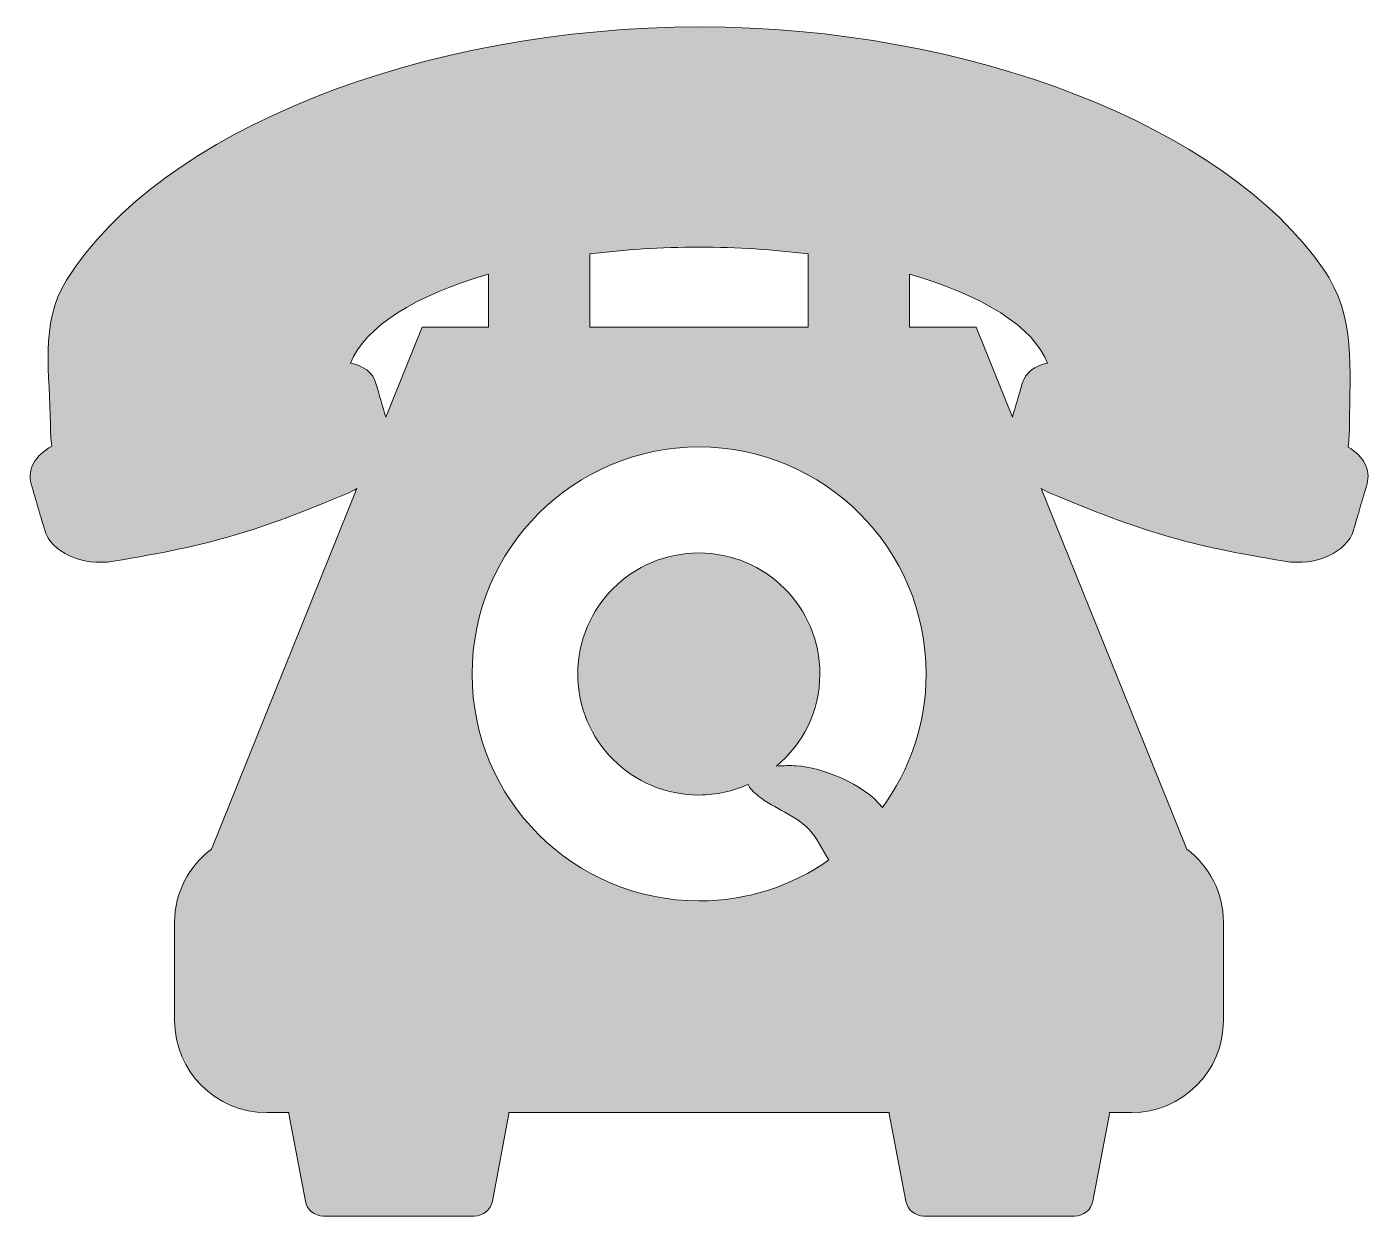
# Model space of a CAD drawing. Header units: inches. Extents: x 0 to 102, y 0 to 90.
import ezdxf

# ---------------------------------------------------------------- set-up
doc = ezdxf.new("R2010")
doc.units = ezdxf.units.IN
doc.header["$MEASUREMENT"] = 0
doc.layers.add('Layer 1', color=7, linetype='Continuous')

msp = doc.modelspace()

# ---------------------------------------------------------------- hatches: boundary and pattern name
at = {"layer": 'Layer 1', "true_color": 0x8bc53f}
h = msp.add_hatch(color=83, dxfattribs=at)
h.dxf.hatch_style = 2
edge = h.paths.add_edge_path()
edge.add_spline(control_points=[(1.11, 52.07), (1.58, 50.44), (3.93, 49.32), (6.34, 49.72), (13.65, 50.93), (17.32, 51.99), (24.14, 54.9), (24.38, 55), (24.6, 55.12), (24.82, 55.25), (24.82, 55.25), (13.77, 27.87), (13.77, 27.87), (12.08, 26.59), (10.97, 24.59), (10.97, 22.31), (10.97, 22.31), (10.97, 14.85), (10.97, 14.85), (10.97, 10.99), (14.1, 7.86), (17.97, 7.86), (17.97, 7.86), (19.65, 7.86), (19.65, 7.86), (19.65, 7.86), (19.64, 7.76), (19.64, 7.76), (19.64, 7.76), (20.9, 1.14), (20.9, 1.14), (21.02, 0.48), (21.6, 0), (22.27, 0), (22.27, 0), (33.73, 0), (33.73, 0), (34.4, 0), (34.98, 0.48), (35.1, 1.14), (35.1, 1.14), (36.36, 7.76), (36.36, 7.76), (36.36, 7.76), (36.36, 7.86), (36.36, 7.86), (36.36, 7.86), (65.24, 7.86), (65.24, 7.86), (65.24, 7.86), (65.24, 7.76), (65.24, 7.76), (65.24, 7.76), (66.5, 1.14), (66.5, 1.14), (66.62, 0.48), (67.2, 0), (67.87, 0), (67.87, 0), (79.32, 0), (79.32, 0), (80, 0), (80.57, 0.48), (80.7, 1.14), (80.7, 1.14), (81.96, 7.76), (81.96, 7.76), (81.96, 7.76), (81.95, 7.86), (81.95, 7.86), (81.95, 7.86), (83.63, 7.86), (83.63, 7.86), (87.49, 7.86), (90.62, 10.99), (90.62, 14.85), (90.62, 14.85), (90.62, 22.31), (90.62, 22.31), (90.62, 24.59), (89.52, 26.59), (87.83, 27.87), (87.83, 27.87), (76.78, 55.25), (76.78, 55.25), (77, 55.12), (77.22, 55), (77.46, 54.9), (84.28, 51.99), (87.95, 50.93), (95.26, 49.72), (97.67, 49.32), (100.02, 50.44), (100.49, 52.07), (100.9, 53.48), (101.11, 54.19), (101.52, 55.6), (101.83, 56.68), (101.23, 57.7), (100.1, 58.39), (100.15, 58.96), (100.19, 59.53), (100.19, 60.1), (100.19, 64.27), (100.71, 68.3), (98.21, 71.91), (90.72, 82.75), (71.3, 90.29), (50.87, 90.29), (29.82, 90.29), (9.85, 82.42), (2.76, 71.06), (0.68, 67.72), (1.54, 63.9), (1.54, 60.1), (1.54, 59.55), (1.59, 59.01), (1.64, 58.46), (0.42, 57.78), (-0.24, 56.72), (0.08, 55.6), (0.49, 54.19), (0.7, 53.48), (1.11, 52.07)], knot_values=[0, 0, 0, 0, 1, 1, 1, 2, 2, 2, 3, 3, 3, 4, 4, 4, 5, 5, 5, 6, 6, 6, 7, 7, 7, 8, 8, 8, 9, 9, 9, 10, 10, 10, 11, 11, 11, 12, 12, 12, 13, 13, 13, 14, 14, 14, 15, 15, 15, 16, 16, 16, 17, 17, 17, 18, 18, 18, 19, 19, 19, 20, 20, 20, 21, 21, 21, 22, 22, 22, 23, 23, 23, 24, 24, 24, 25, 25, 25, 26, 26, 26, 27, 27, 27, 28, 28, 28, 29, 29, 29, 30, 30, 30, 31, 31, 31, 32, 32, 32, 33, 33, 33, 34, 34, 34, 35, 35, 35, 36, 36, 36, 37, 37, 37, 38, 38, 38, 39, 39, 39, 40, 40, 40, 41, 41, 41, 41], degree=3, periodic=1)
edge = h.paths.add_edge_path()
edge.add_spline(control_points=[(66.78, 71.52), (72.32, 69.92), (76.21, 67.52), (77.26, 64.75), (76.31, 64.59), (75.59, 64.07), (75.34, 63.21), (75.03, 62.17), (74.84, 61.51), (74.59, 60.67), (74.59, 60.67), (71.83, 67.5), (71.83, 67.5), (71.83, 67.5), (66.78, 67.5), (66.78, 67.5), (66.78, 67.5), (66.78, 71.52), (66.78, 71.52)], knot_values=[0, 0, 0, 0, 1, 1, 1, 2, 2, 2, 3, 3, 3, 4, 4, 4, 5, 5, 5, 6, 6, 6, 6], degree=3, periodic=1)
edge = h.paths.add_edge_path()
edge.add_spline(control_points=[(42.5, 73.06), (45.12, 73.38), (47.9, 73.57), (50.8, 73.57), (53.7, 73.57), (56.48, 73.38), (59.09, 73.06), (59.09, 73.06), (59.09, 67.5), (59.09, 67.5), (59.09, 67.5), (42.5, 67.5), (42.5, 67.5), (42.5, 67.5), (42.5, 73.06), (42.5, 73.06)], knot_values=[0, 0, 0, 0, 1, 1, 1, 2, 2, 2, 3, 3, 3, 4, 4, 4, 5, 5, 5, 5], degree=3, periodic=1)
edge = h.paths.add_edge_path()
edge.add_spline(control_points=[(50.8, 58.4), (60.32, 58.4), (68.04, 50.68), (68.04, 41.16), (68.04, 37.37), (66.8, 33.88), (64.72, 31.03), (63.31, 32.83), (60.1, 34.07), (58.18, 34.19), (57.75, 34.21), (57.21, 34.21), (56.68, 34.16), (58.67, 35.85), (59.97, 38.34), (59.97, 41.16), (59.97, 46.24), (55.86, 50.35), (50.78, 50.35), (45.7, 50.35), (41.59, 46.24), (41.59, 41.16), (41.59, 36.08), (45.7, 31.97), (50.78, 31.97), (52.12, 31.97), (53.38, 32.27), (54.52, 32.78), (54.64, 32.52), (54.89, 32.22), (55.33, 31.87), (56.52, 30.93), (58.14, 30.45), (59.19, 29.32), (59.74, 28.72), (60.17, 27.79), (60.66, 27.04), (57.87, 25.08), (54.47, 23.93), (50.8, 23.93), (41.28, 23.93), (33.56, 31.64), (33.56, 41.16), (33.56, 50.68), (41.28, 58.4), (50.8, 58.4)], knot_values=[0, 0, 0, 0, 1, 1, 1, 2, 2, 2, 3, 3, 3, 4, 4, 4, 5, 5, 5, 6, 6, 6, 7, 7, 7, 8, 8, 8, 9, 9, 9, 10, 10, 10, 11, 11, 11, 12, 12, 12, 13, 13, 13, 14, 14, 14, 15, 15, 15, 15], degree=3, periodic=1)
edge = h.paths.add_edge_path()
edge.add_spline(control_points=[(34.82, 71.52), (34.82, 71.52), (34.82, 67.5), (34.82, 67.5), (34.82, 67.5), (29.77, 67.5), (29.77, 67.5), (29.77, 67.5), (27.01, 60.66), (27.01, 60.66), (26.76, 61.51), (26.57, 62.17), (26.26, 63.21), (26.01, 64.07), (25.29, 64.59), (24.33, 64.75), (25.39, 67.52), (29.27, 69.92), (34.82, 71.52)], knot_values=[0, 0, 0, 0, 1, 1, 1, 2, 2, 2, 3, 3, 3, 4, 4, 4, 5, 5, 5, 6, 6, 6, 6], degree=3, periodic=1)

# ---------------------------------------------------------------- linework, layer by layer
at = {"layer": 'Layer 1', "lineweight": 0}
for points, knots in [([(1.11, 52.07), (1.58, 50.44), (3.93, 49.32), (6.34, 49.72), (13.65, 50.93), (17.32, 51.99), (24.14, 54.9), (24.38, 55), (24.6, 55.12), (24.82, 55.25), (24.82, 55.25), (13.77, 27.87), (13.77, 27.87), (12.08, 26.59), (10.97, 24.59), (10.97, 22.31), (10.97, 22.31), (10.97, 14.85), (10.97, 14.85), (10.97, 10.99), (14.1, 7.86), (17.97, 7.86), (17.97, 7.86), (19.65, 7.86), (19.65, 7.86), (19.65, 7.86), (19.64, 7.76), (19.64, 7.76), (19.64, 7.76), (20.9, 1.14), (20.9, 1.14), (21.02, 0.48), (21.6, 0), (22.27, 0), (22.27, 0), (33.73, 0), (33.73, 0), (34.4, 0), (34.98, 0.48), (35.1, 1.14), (35.1, 1.14), (36.36, 7.76), (36.36, 7.76), (36.36, 7.76), (36.36, 7.86), (36.36, 7.86), (36.36, 7.86), (65.24, 7.86), (65.24, 7.86), (65.24, 7.86), (65.24, 7.76), (65.24, 7.76), (65.24, 7.76), (66.5, 1.14), (66.5, 1.14), (66.62, 0.48), (67.2, 0), (67.87, 0), (67.87, 0), (79.32, 0), (79.32, 0), (80, 0), (80.57, 0.48), (80.7, 1.14), (80.7, 1.14), (81.96, 7.76), (81.96, 7.76), (81.96, 7.76), (81.95, 7.86), (81.95, 7.86), (81.95, 7.86), (83.63, 7.86), (83.63, 7.86), (87.49, 7.86), (90.62, 10.99), (90.62, 14.85), (90.62, 14.85), (90.62, 22.31), (90.62, 22.31), (90.62, 24.59), (89.52, 26.59), (87.83, 27.87), (87.83, 27.87), (76.78, 55.25), (76.78, 55.25), (77, 55.12), (77.22, 55), (77.46, 54.9), (84.28, 51.99), (87.95, 50.93), (95.26, 49.72), (97.67, 49.32), (100.02, 50.44), (100.49, 52.07), (100.9, 53.48), (101.11, 54.19), (101.52, 55.6), (101.83, 56.68), (101.23, 57.7), (100.1, 58.39), (100.15, 58.96), (100.19, 59.53), (100.19, 60.1), (100.19, 64.27), (100.71, 68.3), (98.21, 71.91), (90.72, 82.75), (71.3, 90.29), (50.87, 90.29), (29.82, 90.29), (9.85, 82.42), (2.76, 71.06), (0.68, 67.72), (1.54, 63.9), (1.54, 60.1), (1.54, 59.55), (1.59, 59.01), (1.64, 58.46), (0.42, 57.78), (-0.24, 56.72), (0.08, 55.6), (0.49, 54.19), (0.7, 53.48), (1.11, 52.07)], [0, 0, 0, 0, 1, 1, 1, 2, 2, 2, 3, 3, 3, 4, 4, 4, 5, 5, 5, 6, 6, 6, 7, 7, 7, 8, 8, 8, 9, 9, 9, 10, 10, 10, 11, 11, 11, 12, 12, 12, 13, 13, 13, 14, 14, 14, 15, 15, 15, 16, 16, 16, 17, 17, 17, 18, 18, 18, 19, 19, 19, 20, 20, 20, 21, 21, 21, 22, 22, 22, 23, 23, 23, 24, 24, 24, 25, 25, 25, 26, 26, 26, 27, 27, 27, 28, 28, 28, 29, 29, 29, 30, 30, 30, 31, 31, 31, 32, 32, 32, 33, 33, 33, 34, 34, 34, 35, 35, 35, 36, 36, 36, 37, 37, 37, 38, 38, 38, 39, 39, 39, 40, 40, 40, 41, 41, 41, 41]), ([(42.5, 73.06), (45.12, 73.38), (47.9, 73.57), (50.8, 73.57), (53.7, 73.57), (56.48, 73.38), (59.09, 73.06), (59.09, 73.06), (59.09, 67.5), (59.09, 67.5), (59.09, 67.5), (42.5, 67.5), (42.5, 67.5), (42.5, 67.5), (42.5, 73.06), (42.5, 73.06)], [0, 0, 0, 0, 1, 1, 1, 2, 2, 2, 3, 3, 3, 4, 4, 4, 5, 5, 5, 5]), ([(34.82, 71.52), (34.82, 71.52), (34.82, 67.5), (34.82, 67.5), (34.82, 67.5), (29.77, 67.5), (29.77, 67.5), (29.77, 67.5), (27.01, 60.66), (27.01, 60.66), (26.76, 61.51), (26.57, 62.17), (26.26, 63.21), (26.01, 64.07), (25.29, 64.59), (24.33, 64.75), (25.39, 67.52), (29.27, 69.92), (34.82, 71.52)], [0, 0, 0, 0, 1, 1, 1, 2, 2, 2, 3, 3, 3, 4, 4, 4, 5, 5, 5, 6, 6, 6, 6]), ([(66.78, 71.52), (72.32, 69.92), (76.21, 67.52), (77.26, 64.75), (76.31, 64.59), (75.59, 64.07), (75.34, 63.21), (75.03, 62.17), (74.84, 61.51), (74.59, 60.67), (74.59, 60.67), (71.83, 67.5), (71.83, 67.5), (71.83, 67.5), (66.78, 67.5), (66.78, 67.5), (66.78, 67.5), (66.78, 71.52), (66.78, 71.52)], [0, 0, 0, 0, 1, 1, 1, 2, 2, 2, 3, 3, 3, 4, 4, 4, 5, 5, 5, 6, 6, 6, 6]), ([(50.8, 58.4), (60.32, 58.4), (68.04, 50.68), (68.04, 41.16), (68.04, 37.37), (66.8, 33.88), (64.72, 31.03), (63.31, 32.83), (60.1, 34.07), (58.18, 34.19), (57.75, 34.21), (57.21, 34.21), (56.68, 34.16), (58.67, 35.85), (59.97, 38.34), (59.97, 41.16), (59.97, 46.24), (55.86, 50.35), (50.78, 50.35), (45.7, 50.35), (41.59, 46.24), (41.59, 41.16), (41.59, 36.08), (45.7, 31.97), (50.78, 31.97), (52.12, 31.97), (53.38, 32.27), (54.52, 32.78), (54.64, 32.52), (54.89, 32.22), (55.33, 31.87), (56.52, 30.93), (58.14, 30.45), (59.19, 29.32), (59.74, 28.72), (60.17, 27.79), (60.66, 27.04), (57.87, 25.08), (54.47, 23.93), (50.8, 23.93), (41.28, 23.93), (33.56, 31.64), (33.56, 41.16), (33.56, 50.68), (41.28, 58.4), (50.8, 58.4)], [0, 0, 0, 0, 1, 1, 1, 2, 2, 2, 3, 3, 3, 4, 4, 4, 5, 5, 5, 6, 6, 6, 7, 7, 7, 8, 8, 8, 9, 9, 9, 10, 10, 10, 11, 11, 11, 12, 12, 12, 13, 13, 13, 14, 14, 14, 15, 15, 15, 15])]:
    msp.add_open_spline(points, degree=3, knots=knots, dxfattribs=at)

doc.saveas('drawing.dxf')
